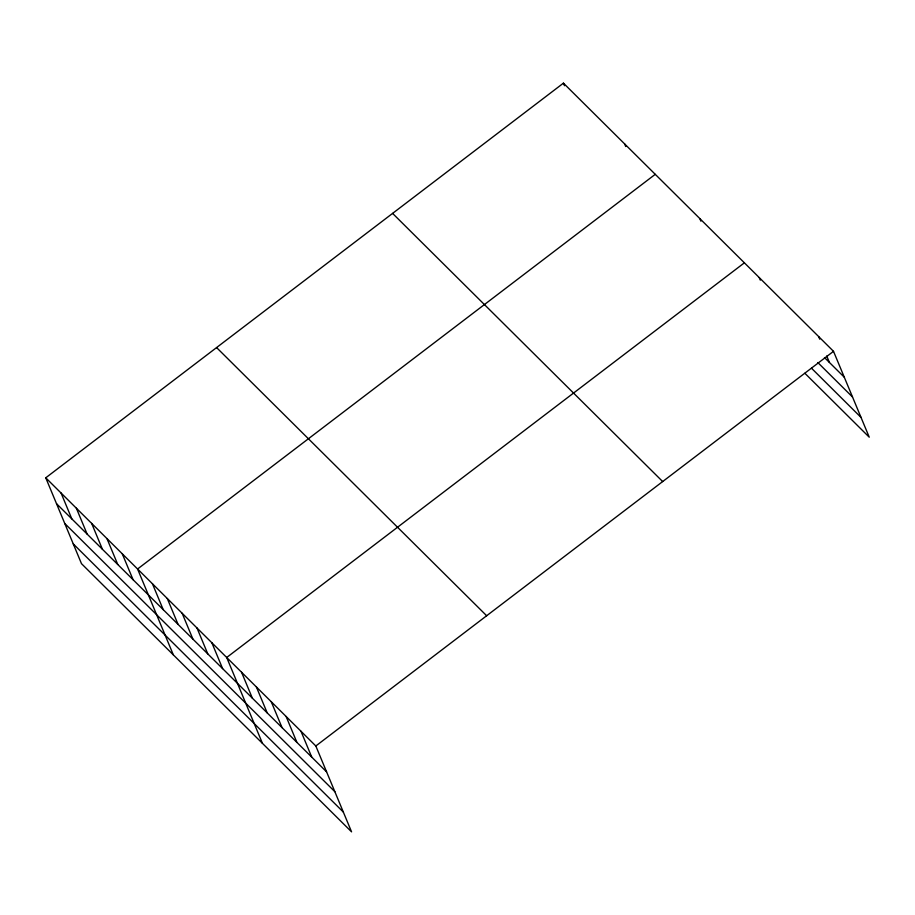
<?xml version="1.0" encoding="UTF-8"?>
<svg xmlns="http://www.w3.org/2000/svg" width="915" height="915" viewBox="0 0 915 915"><rect width="100%" height="100%" fill="white"/><g stroke="black" fill="none" stroke-linecap="round" stroke-linejoin="round"><path stroke-width="1.37" d="M45.75 477.813L315.824 745.988L351.566 831.849L81.492 563.674L45.75 477.813L563.434 83.151L833.508 351.326L869.25 437.187L804.88 373.274M655.254 174.33L137.582 568.993L173.324 654.854M744.387 262.822L226.703 657.485L262.445 743.357M315.824 745.988L833.508 351.326M824.472 357.548L844.282 377.209M817.861 362.592L852.517 397.007M811.502 368.23L861.015 417.4M392.592 213.389L662.677 481.565M216.581 347.574L486.666 615.749M56.524 503.696L326.598 771.871M64.771 523.494L334.844 791.669M73.257 543.887L343.331 812.062M818.65 336.571L819.726 339.168M826.737 355.992L829.425 362.466M759.233 277.577L760.308 280.162M699.815 218.582L700.901 221.167M624.648 143.93L625.723 146.526M563.434 83.151L564.509 85.736M300.978 731.234L311.752 757.128M286.12 716.479L296.895 742.374M271.263 701.736L282.037 727.619M256.406 686.982L267.191 712.876M241.56 672.239L252.334 698.122M211.845 642.742L222.619 668.625M196.988 627.987L207.774 653.87M182.142 613.233L192.916 639.127M167.285 598.49L178.059 624.373M152.428 583.736L163.202 609.63M122.267 553.792L133.052 579.675M106.963 538.592L117.749 564.486M91.66 523.403L102.434 549.286M76.357 508.202L87.131 534.086M61.053 493.002L71.828 518.897"/></g></svg>
